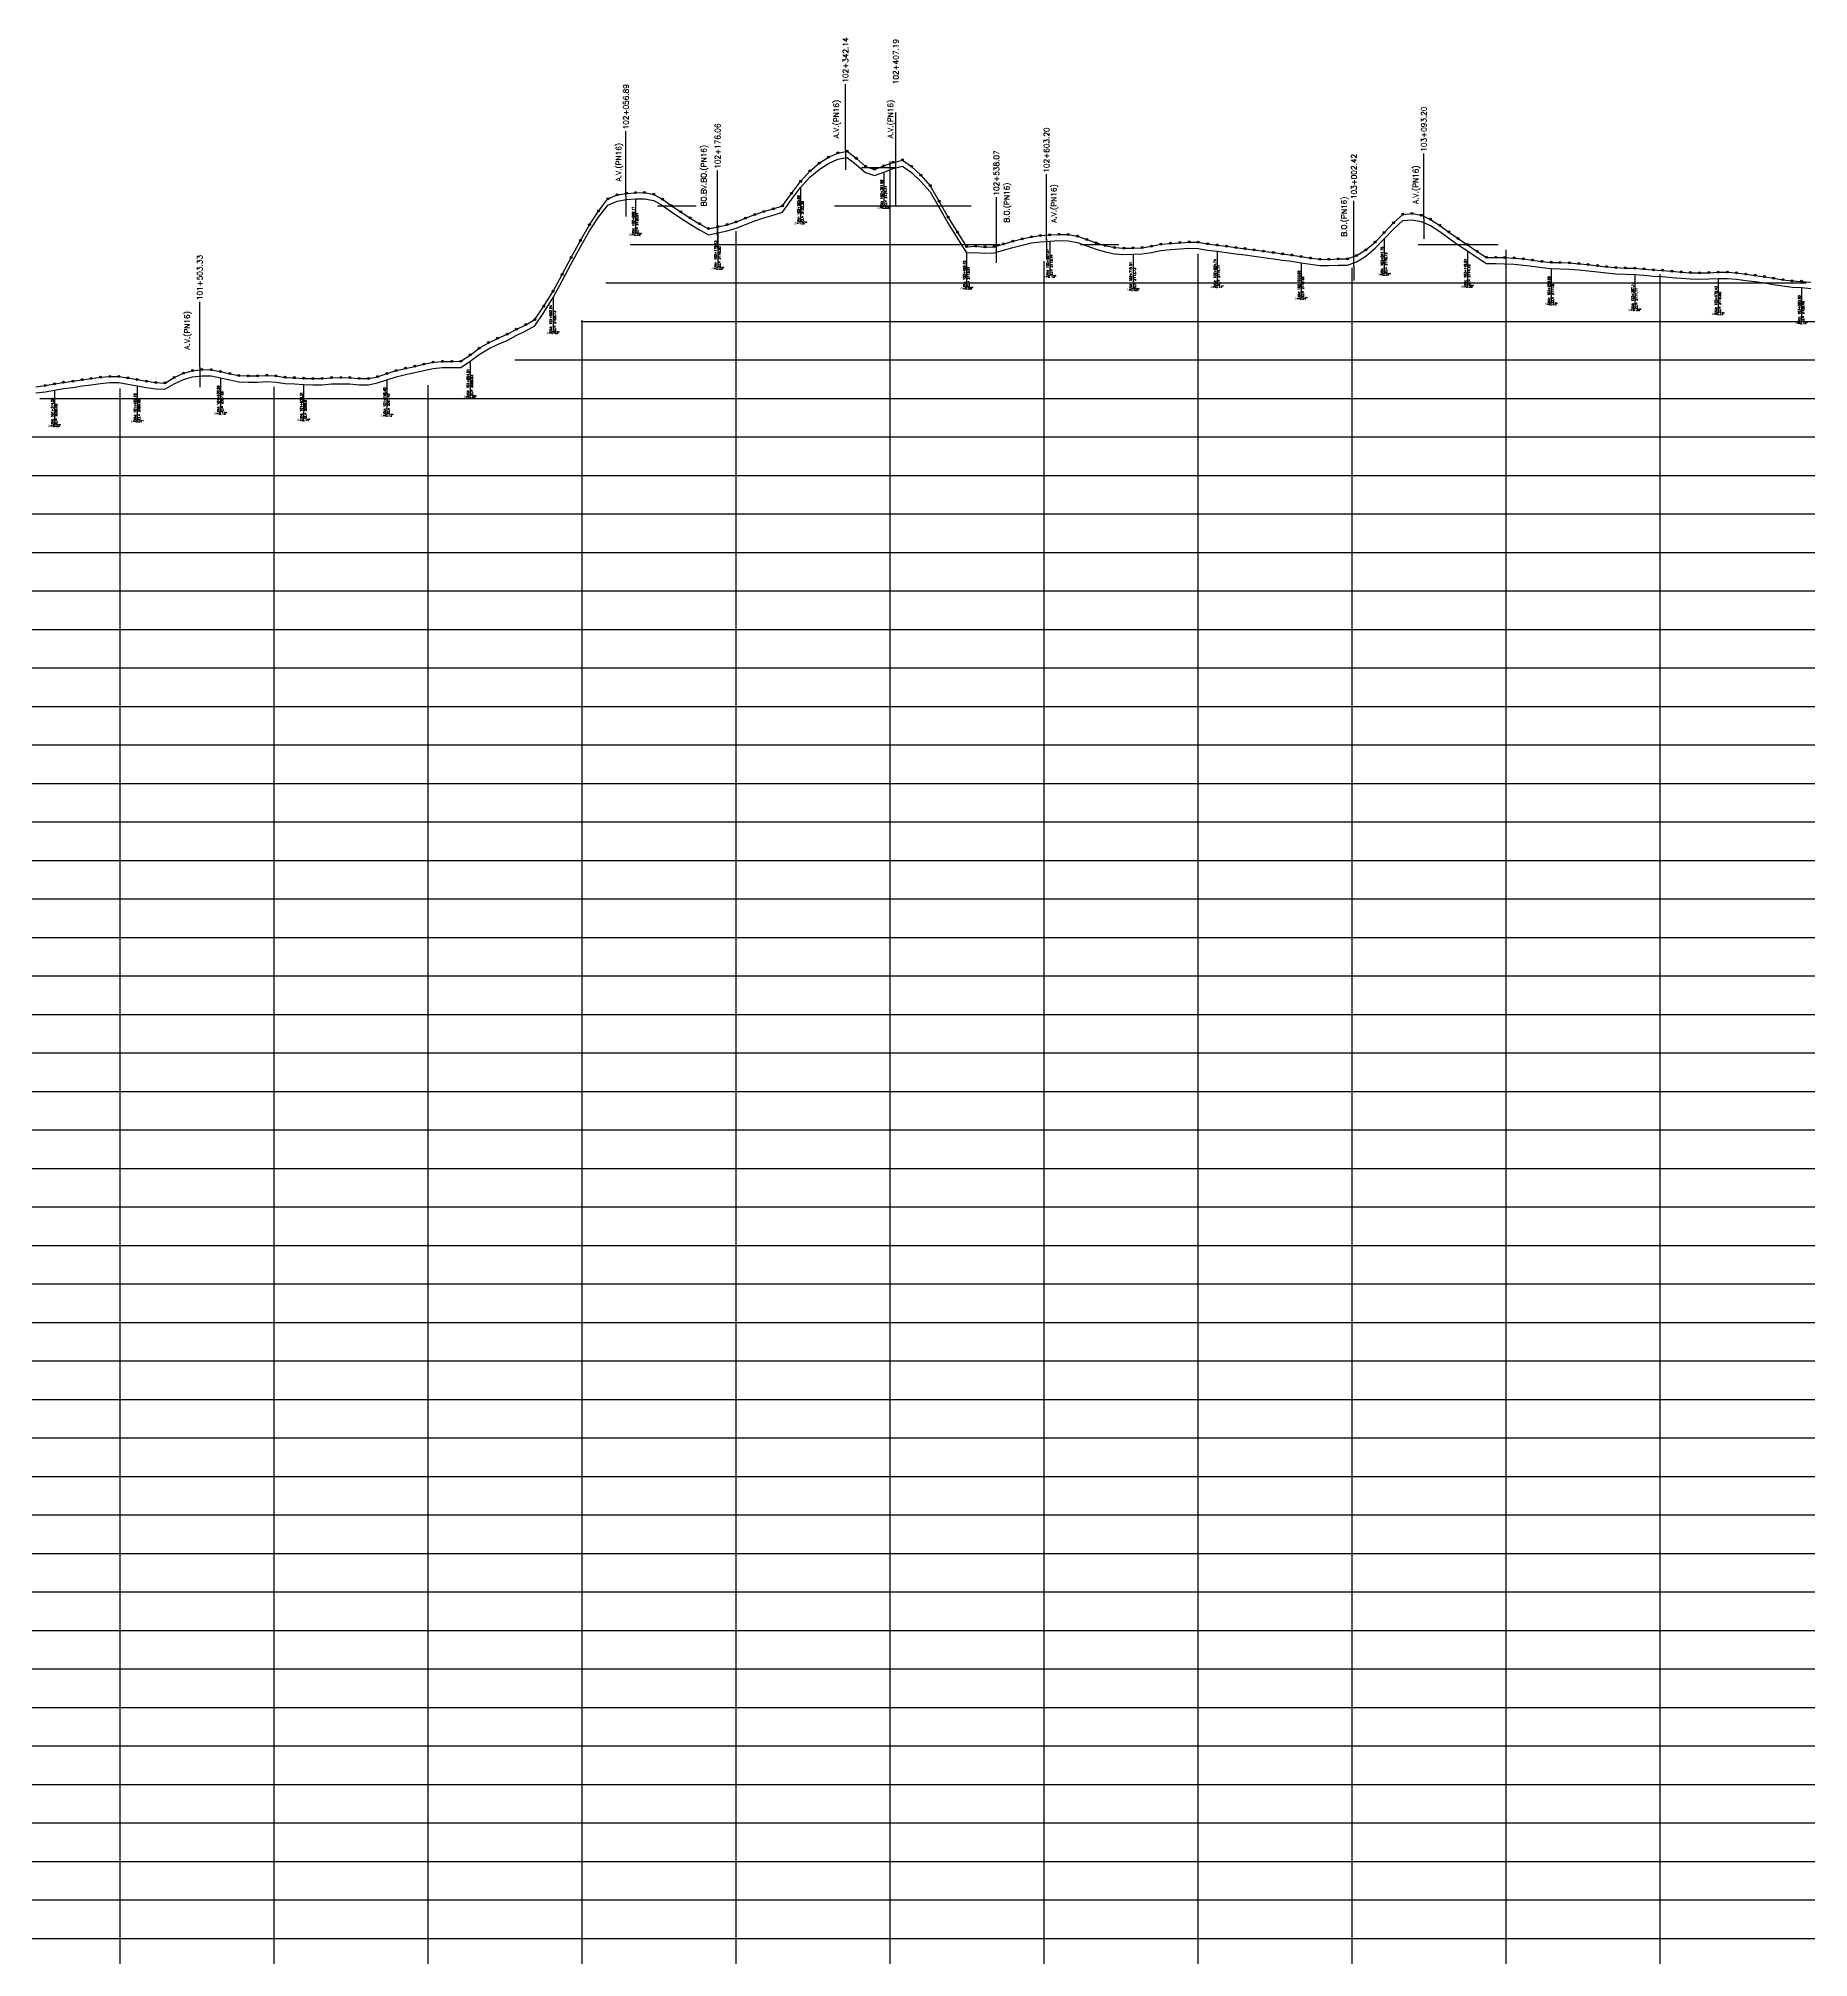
# Model space of a CAD drawing. Header units: metres. Extents: x 575895 to 634487, y 3214622 to 3222739.
# Drawn here: x 602897 to 605196, y 3217661 to 3220153 of the extents above; entities that cross this region are included whole.
import ezdxf

# ---------------------------------------------------------------- set-up
doc = ezdxf.new("R2010")
doc.units = ezdxf.units.M
for name, color, linetype in [('1405-05-17--km 168+000-END', 192, 'Continuous'), ('1405-05-17--km 74+000-133+000', 150, 'Continuous'), ('C-ROAD-PROF-GRID-MAJR', 8, 'Continuous'), ('C-ROAD-PROF-LABL', 92, 'Continuous'), ('C-ROAD-PROF-STAN-GEOM', 11, 'Continuous'), ('TXT', 2, 'Continuous'), ('V-NODE', 1, 'Continuous')]:
    doc.layers.add(name, color=color, linetype=linetype)
doc.styles.add('RD', font='ROMAND.SHX', dxfattribs={"height": 3.5})
doc.styles.get("Standard").update_dxf_attribs({"font": 'romanc.shx', "height": 2})

msp = doc.modelspace()

# ---------------------------------------------------------------- linework, layer by layer
at = {"layer": '1405-05-17--km 168+000-END', "color": 0, "flags": 128}
msp.add_lwpolyline([(604010, 3220057.3), (604010, 3219935.7)], dxfattribs=at)
at = {"layer": '1405-05-17--km 74+000-133+000', "color": 150, "linetype": 'Continuous', "lineweight": -3, "ltscale": 2, "flags": 128}
for points in [[(602893.4, 3219700.8), (602905.4, 3219702.4), (602917.5, 3219704.5), (602929.4, 3219706.6), (602941.5, 3219708.1), (602953.5, 3219709.9), (602965.4, 3219711.6), (602977.5, 3219713.2), (602989.6, 3219714.2), (603001, 3219714.2), (603013, 3219712.4), (603025, 3219710.2), (603037, 3219708), (603049.1, 3219706.3), (603061.1, 3219705.7), (603072.9, 3219712.8), (603085, 3219718.4), (603097, 3219721.7), (603109, 3219723.2), (603121.2, 3219722.9), (603133.1, 3219720.5), (603145.2, 3219717.8), (603157.1, 3219715.4), (603169.2, 3219714.9), (603181.2, 3219715), (603193.2, 3219715.6), (603205.2, 3219715), (603217.2, 3219713), (603229.1, 3219712.5), (603241.2, 3219711.8), (603253.1, 3219711.4), (603265.3, 3219711.6), (603277.3, 3219712.6), (603289.3, 3219712.9), (603301.3, 3219712.6), (603313.3, 3219711.6), (603325.3, 3219711.5), (603337.3, 3219713.8), (603349.3, 3219717.9), (603361.3, 3219721.8), (603373.3, 3219724.8), (603385.4, 3219727.3), (603397.4, 3219730.2), (603409.4, 3219732.8), (603421.4, 3219733.7), (603433.5, 3219733.7), (603445.4, 3219734), (603457.4, 3219742), (603469.3, 3219750.8), (603481.4, 3219758.1), (603493.1, 3219763.7), (603505.5, 3219769.1), (603517.4, 3219775.4), (603529.6, 3219781.5), (603541.5, 3219788.1), (603553.3, 3219805.4), (603565.1, 3219825), (603576.9, 3219846.6), (603588.7, 3219868.6), (603600.7, 3219890.7), (603612.5, 3219911.2), (603624.3, 3219929), (603636.3, 3219944.8), (603648.4, 3219950.1), (603660.5, 3219952), (603672, 3219952.8), (603683.9, 3219953.1), (603695.8, 3219950.7), (603707.4, 3219944.4), (603719.1, 3219935.9), (603731.1, 3219927.9), (603743.1, 3219920), (603755.3, 3219912.5), (603767.1, 3219906.2), (603779, 3219908.7), (603791.1, 3219911.3), (603803, 3219915), (603815.1, 3219919.7), (603827.1, 3219924.5), (603839, 3219928.4), (603851.2, 3219931.9), (603863.1, 3219935.8), (603874.7, 3219951.9), (603886.7, 3219967.5), (603898.8, 3219980.9), (603910.7, 3219991.1), (603922.7, 3219999), (603935, 3220004.4), (603946.9, 3220006.8), (603958.9, 3219997.7), (603959.3, 3219997.3), (603970.9, 3219987), (603982.7, 3219983.2), (603994.8, 3219987.8), (604007, 3219992.3), (604019.1, 3219995.3), (604030.8, 3219987), (604042.8, 3219975.6), (604055.1, 3219961.9), (604066.7, 3219941.6), (604078.4, 3219920.8), (604090.3, 3219901.4), (604102.3, 3219882.8), (604114.1, 3219883.3), (604126.1, 3219882.4), (604138.1, 3219882.7), (604150.2, 3219886.2), (604162.3, 3219889.8), (604174.3, 3219892.9), (604186.4, 3219895.6), (604198.2, 3219897.2), (604210.1, 3219898.1), (604222.3, 3219898.7), (604234.2, 3219898.6), (604246.3, 3219896.3), (604258.4, 3219892.1), (604270.5, 3219887.6), (604282.3, 3219884.2), (604294.3, 3219881.7), (604306.4, 3219880.7), (604318.4, 3219881), (604330.4, 3219881.4), (604342.3, 3219883.4), (604354.6, 3219885.9), (604366.9, 3219887.1), (604379, 3219888), (604391.1, 3219888.8), (604403.1, 3219888.5), (604415.3, 3219886.5), (604427.6, 3219884.8), (604439.8, 3219883.4), (604451.8, 3219881.7), (604463.8, 3219880.1), (604475.7, 3219878.6), (604487.9, 3219876.8), (604500.6, 3219875.1), (604512.7, 3219873.4), (604524.7, 3219871.8), (604536.7, 3219869.9), (604548.8, 3219867.9), (604560.8, 3219866.4), (604572.8, 3219866.3), (604584.9, 3219867), (604596.8, 3219867), (604608.7, 3219871.3), (604620.7, 3219878.6), (604632.7, 3219888.7), (604644.6, 3219900.9), (604656.6, 3219913.7), (604668.6, 3219924.7), (604680.7, 3219925.7), (604692.8, 3219923.7), (604704.7, 3219918.2), (604716.8, 3219910.4), (604728.7, 3219901.8), (604740.7, 3219893.4), (604752.7, 3219885.3), (604765.4, 3219876.6), (604777.6, 3219868.8), (604789.5, 3219868.8), (604800.9, 3219868.6), (604813.3, 3219868), (604825.3, 3219866.9), (604837.3, 3219865.3), (604849.3, 3219863.6), (604861.4, 3219862.4), (604873.3, 3219862.1), (604885.3, 3219861.7), (604897.4, 3219860.7), (604909.5, 3219859.6), (604921.5, 3219858.1), (604933.5, 3219856.7), (604945.5, 3219855.6), (604957.7, 3219855.1), (604970, 3219854.8), (604982, 3219853.7), (604994.2, 3219852.7), (605006.2, 3219852), (605018.2, 3219850.9), (605030.2, 3219849.8), (605042.2, 3219849), (605054.2, 3219848.8), (605066.3, 3219849), (605078.3, 3219849.7), (605090.3, 3219849.7), (605102.3, 3219848.8), (605114.3, 3219847.1), (605126.4, 3219845.6), (605138.4, 3219843.8), (605150.4, 3219841.8), (605162.4, 3219839.8), (605174.4, 3219838.4), (605186.5, 3219837.7), (605198.5, 3219836.7)], [(602893.4, 3219692.8), (602905.4, 3219694.4), (602917.5, 3219696.5), (602929.4, 3219698.6), (602941.5, 3219700.1), (602953.5, 3219701.9), (602965.4, 3219703.6), (602977.5, 3219705.2), (602989.6, 3219706.2), (603001, 3219706.2), (603013, 3219704.4), (603025, 3219702.2), (603037, 3219700), (603049.1, 3219698.3), (603061.1, 3219697.7), (603072.9, 3219704.8), (603085, 3219710.4), (603097, 3219713.7), (603109, 3219715.2), (603121.2, 3219714.9), (603133.1, 3219712.5), (603145.2, 3219709.8), (603157.1, 3219707.4), (603169.2, 3219706.9), (603181.2, 3219707), (603193.2, 3219707.6), (603205.2, 3219707), (603217.2, 3219705), (603229.1, 3219704.5), (603241.2, 3219703.8), (603253.1, 3219703.4), (603265.3, 3219703.6), (603277.3, 3219704.6), (603289.3, 3219704.9), (603301.3, 3219704.6), (603313.3, 3219703.6), (603325.3, 3219703.5), (603337.3, 3219705.8), (603349.3, 3219709.9), (603361.3, 3219713.8), (603373.3, 3219716.8), (603385.4, 3219719.3), (603397.4, 3219722.2), (603409.4, 3219724.8), (603421.4, 3219725.7), (603433.5, 3219725.7), (603445.4, 3219726), (603457.4, 3219734), (603469.3, 3219742.8), (603481.4, 3219750.1), (603493.1, 3219755.7), (603505.5, 3219761.1), (603517.4, 3219767.4), (603529.6, 3219773.5), (603541.5, 3219780.1), (603553.3, 3219797.4), (603565.1, 3219817), (603576.9, 3219838.6), (603588.7, 3219860.6), (603600.7, 3219882.7), (603612.5, 3219903.2), (603624.3, 3219921), (603636.3, 3219936.8), (603648.4, 3219942.1), (603660.5, 3219944), (603672, 3219944.8), (603683.9, 3219945.1), (603695.8, 3219942.7), (603707.4, 3219936.4), (603719.1, 3219927.9), (603731.1, 3219919.9), (603743.1, 3219912), (603755.3, 3219904.5), (603767.1, 3219898.2), (603779, 3219900.7), (603791.1, 3219903.3), (603803, 3219907), (603815.1, 3219911.7), (603827.1, 3219916.5), (603839, 3219920.4), (603851.2, 3219923.9), (603863.1, 3219927.8), (603874.7, 3219943.9), (603886.7, 3219959.5), (603898.8, 3219972.9), (603910.7, 3219983.1), (603922.7, 3219991), (603935, 3219996.4), (603946.9, 3219998.8), (603958.9, 3219989.7), (603959.3, 3219989.3), (603970.9, 3219979), (603982.7, 3219975.2), (603994.8, 3219979.8), (604007, 3219984.3), (604019.1, 3219987.3), (604030.8, 3219979), (604042.8, 3219967.6), (604055.1, 3219953.9), (604066.7, 3219933.6), (604078.4, 3219912.8), (604090.3, 3219893.4), (604102.3, 3219874.8), (604114.1, 3219875.3), (604126.1, 3219874.4), (604138.1, 3219874.7), (604150.2, 3219878.2), (604162.3, 3219881.8), (604174.3, 3219884.9), (604186.4, 3219887.6), (604198.2, 3219889.2), (604210.1, 3219890.1), (604222.3, 3219890.7), (604234.2, 3219890.6), (604246.3, 3219888.3), (604258.4, 3219884.1), (604270.5, 3219879.6), (604282.3, 3219876.2), (604294.3, 3219873.7), (604306.4, 3219872.7), (604318.4, 3219873), (604330.4, 3219873.4), (604342.3, 3219875.4), (604354.6, 3219877.9), (604366.9, 3219879.1), (604379, 3219880), (604391.1, 3219880.8), (604403.1, 3219880.5), (604415.3, 3219878.5), (604427.6, 3219876.8), (604439.8, 3219875.4), (604451.8, 3219873.7), (604463.8, 3219872.1), (604475.7, 3219870.6), (604487.9, 3219868.8), (604500.6, 3219867.1), (604512.7, 3219865.4), (604524.7, 3219863.8), (604536.7, 3219861.9), (604548.8, 3219859.9), (604560.8, 3219858.4), (604572.8, 3219858.3), (604584.9, 3219859), (604596.8, 3219859), (604608.7, 3219863.3), (604620.7, 3219870.6), (604632.7, 3219880.7), (604644.6, 3219892.9), (604656.6, 3219905.7), (604668.6, 3219916.7), (604680.7, 3219917.7), (604692.8, 3219915.7), (604704.7, 3219910.2), (604716.8, 3219902.4), (604728.7, 3219893.8), (604740.7, 3219885.4), (604752.7, 3219877.3), (604765.4, 3219868.6), (604777.6, 3219860.8), (604789.5, 3219860.8), (604800.9, 3219860.6), (604813.3, 3219860), (604825.3, 3219858.9), (604837.3, 3219857.3), (604849.3, 3219855.6), (604861.4, 3219854.4), (604873.3, 3219854.1), (604885.3, 3219853.7), (604897.4, 3219852.7), (604909.5, 3219851.6), (604921.5, 3219850.1), (604933.5, 3219848.7), (604945.5, 3219847.6), (604957.7, 3219847.1), (604970, 3219846.8), (604982, 3219845.7), (604994.2, 3219844.7), (605006.2, 3219844), (605018.2, 3219842.9), (605030.2, 3219841.8), (605042.2, 3219841), (605054.2, 3219840.8), (605066.3, 3219841), (605078.3, 3219841.7), (605090.3, 3219841.7), (605102.3, 3219840.8), (605114.3, 3219839.1), (605126.4, 3219837.6), (605138.4, 3219835.8), (605150.4, 3219833.8), (605162.4, 3219831.8), (605174.4, 3219830.4), (605186.5, 3219829.7), (605198.5, 3219828.7)]]:
    msp.add_lwpolyline(points, dxfattribs=at)
at = {"layer": 'C-ROAD-PROF-GRID-MAJR', "color": 8, "linetype": 'Continuous', "lineweight": -3, "ltscale": 0.6}
for p, q in [((603965.7, 3219985.7), (604010.5, 3219985.7)), ((604002.9, 3215235.7), (604002.9, 3219993.6)), ((603700.7, 3219935.7), (603750.9, 3219935.7)), ((603930.8, 3219935.7), (604108.1, 3219935.7)), ((603802.9, 3215235.7), (603802.9, 3219903.1)), ((603665.2, 3219885.7), (604145.5, 3219885.7)), ((604250, 3219885.7), (604299.9, 3219885.7)), ((604688.9, 3219885.7), (604792.6, 3219885.7)), ((604802.9, 3215235.7), (604802.9, 3219878.6)), ((604202.9, 3215235.7), (604202.9, 3219864.1)), ((604402.9, 3215235.7), (604402.9, 3219873.7)), ((604602.9, 3215235.7), (604602.9, 3219855.4)), ((603633.5, 3219835.7), (605192.5, 3219835.7)), ((605002.9, 3215235.7), (605002.9, 3219847.3)), ((603601.7, 3219785.7), (605839.7, 3219785.7)), ((603602.9, 3215235.7), (603602.9, 3219787.5)), ((603515.5, 3219735.7), (605885.9, 3219735.7)), ((603202.9, 3215235.7), (603202.9, 3219700.8)), ((603402.9, 3215235.7), (603402.9, 3219702.8)), ((602898.7, 3219685.7), (607348.8, 3219685.7)), ((603002.9, 3215235.7), (603002.9, 3219698.8)), ((602165.6, 3219635.7), (608073, 3219635.7)), ((601526.5, 3219585.7), (610462.3, 3219585.7)), ((600719.4, 3219535.7), (616623.8, 3219535.7)), ((600337.3, 3219485.7), (616655.7, 3219485.7)), ((599555.9, 3219435.7), (616765.9, 3219435.7)), ((596136.1, 3219385.7), (616876.1, 3219385.7)), ((595665.8, 3219335.7), (617001.9, 3219335.7)), ((594931.4, 3219285.7), (617147.7, 3219285.7)), ((593817.7, 3219235.7), (617293.5, 3219235.7)), ((591896.1, 3219185.7), (617482.5, 3219185.7)), ((591290.9, 3219135.7), (617560.3, 3219135.7)), ((590703, 3219085.7), (617621.2, 3219085.7)), ((590345.8, 3219035.7), (617842.5, 3219035.7)), ((589932, 3218985.7), (617876.7, 3218985.7)), ((589649.5, 3218935.7), (617910.8, 3218935.7)), ((589229.7, 3218885.7), (634202.9, 3218885.7)), ((588839, 3218835.7), (634202.9, 3218835.7)), ((588788.5, 3218785.7), (634202.9, 3218785.7)), ((588574.1, 3218735.7), (634202.9, 3218735.7)), ((587846.2, 3218685.7), (634202.9, 3218685.7)), ((587471.4, 3218635.7), (634202.9, 3218635.7)), ((587402.3, 3218585.7), (634202.9, 3218585.7)), ((586879.5, 3218535.7), (634202.9, 3218535.7)), ((586834, 3218485.7), (634202.9, 3218485.7)), ((586802.6, 3218435.7), (634202.9, 3218435.7)), ((586657.4, 3218385.7), (634202.9, 3218385.7)), ((586394.3, 3218335.7), (634202.9, 3218335.7)), ((586104.8, 3218285.7), (634202.9, 3218285.7)), ((585771.4, 3218235.7), (634202.9, 3218235.7)), ((585413.8, 3218185.7), (634202.9, 3218185.7)), ((583461.1, 3218135.7), (634202.9, 3218135.7)), ((583425.8, 3218085.7), (634202.9, 3218085.7)), ((583390.7, 3218035.7), (634202.9, 3218035.7)), ((583124, 3217985.7), (634202.9, 3217985.7)), ((581945.1, 3217935.7), (634202.9, 3217935.7)), ((581633, 3217885.7), (634202.9, 3217885.7)), ((581370.7, 3217835.7), (634202.9, 3217835.7)), ((580454.3, 3217785.7), (634202.9, 3217785.7)), ((579879.4, 3217735.7), (634202.9, 3217735.7)), ((579207.9, 3217685.7), (634202.9, 3217685.7))]:
    msp.add_line(p, q, dxfattribs=at)
at = {"layer": 'C-ROAD-PROF-LABL', "color": 92, "linetype": 'Continuous', "lineweight": -3}
for p, q in [((603945, 3220008.7), (603945, 3220093.7)), ((603659.8, 3219948), (603659.8, 3220033)), ((604696.1, 3219919), (604696.1, 3220004)), ((603778.9, 3219896.9), (603778.9, 3219981.9)), ((604206.1, 3219891.8), (604206.1, 3219976.8)), ((604140.9, 3219862), (604140.9, 3219947)), ((604605.3, 3219857.4), (604605.3, 3219942.4)), ((603106.2, 3219726.2), (603106.2, 3219811.2))]:
    msp.add_line(p, q, dxfattribs=at)
at = {"layer": 'C-ROAD-PROF-STAN-GEOM', "color": 11, "linetype": 'Continuous', "lineweight": -3}
for p, q in [((603994.8, 3219979.8), (603994.8, 3219934.8)), ((603886.7, 3219959.5), (603886.7, 3219914.5)), ((603672, 3219944.8), (603672, 3219899.8)), ((603779, 3219900.7), (603779, 3219855.7)), ((604102.3, 3219874.8), (604102.3, 3219829.8)), ((604210.1, 3219890.1), (604210.1, 3219845.1)), ((604427.6, 3219876.8), (604427.6, 3219831.8)), ((604644.6, 3219892.9), (604644.6, 3219847.9)), ((604752.7, 3219877.3), (604752.7, 3219832.3)), ((604318.4, 3219873), (604318.4, 3219828)), ((604536.7, 3219861.9), (604536.7, 3219816.9)), ((604861.4, 3219854.4), (604861.4, 3219809.4)), ((604970, 3219846.8), (604970, 3219801.8)), ((605078.3, 3219841.7), (605078.3, 3219796.7)), ((605186.5, 3219829.7), (605186.5, 3219784.7)), ((603565.1, 3219817), (603565.1, 3219772)), ((603457.4, 3219734), (603457.4, 3219689)), ((603025, 3219702.2), (603025, 3219657.2)), ((603133.1, 3219712.5), (603133.1, 3219667.5)), ((603241.2, 3219703.8), (603241.2, 3219658.8)), ((603349.3, 3219709.9), (603349.3, 3219664.9)), ((602917.5, 3219696.5), (602917.5, 3219651.5))]:
    msp.add_line(p, q, dxfattribs=at)
at = {"layer": 'TXT', "color": 2, "linetype": 'Continuous', "lineweight": -3}
for p, q in [((603945, 3220008.7), (603945, 3219982.8)), ((603659.8, 3219948), (603659.8, 3219922.1)), ((604696.1, 3219919), (604696.1, 3219893.1)), ((604206.1, 3219892.6), (604206.1, 3219866.7)), ((604605.3, 3219857.4), (604605.3, 3219838.8)), ((603106.2, 3219726.2), (603106.2, 3219700.3))]:
    msp.add_line(p, q, dxfattribs=at)
msp.add_lwpolyline([(603778.9, 3219907.8), (603778.9, 3219881.5)], dxfattribs=at)
at = {"layer": 'V-NODE', "lineweight": -2}
for p, q in [((603922.7, 3219999.2), (603922.7, 3219999.2)), ((603935, 3220004.6), (603935, 3220004.6)), ((603946.9, 3220007), (603946.9, 3220007)), ((603898.8, 3219981.1), (603898.8, 3219981.1)), ((603910.7, 3219991.3), (603910.7, 3219991.3)), ((603958.9, 3219997.9), (603958.9, 3219997.9)), ((603959.3, 3219997.5), (603959.3, 3219997.5)), ((603970.9, 3219987.2), (603970.9, 3219987.2)), ((603982.7, 3219983.4), (603982.7, 3219983.4)), ((603994.8, 3219988), (603994.8, 3219988)), ((604007, 3219992.5), (604007, 3219992.5)), ((604019.1, 3219995.5), (604019.1, 3219995.5)), ((604030.8, 3219987.2), (604030.8, 3219987.2)), ((604042.8, 3219975.8), (604042.8, 3219975.8)), ((603648.4, 3219950.3), (603648.4, 3219950.3)), ((603660.5, 3219952.2), (603660.5, 3219952.2)), ((603672, 3219953), (603672, 3219953)), ((603683.9, 3219953.3), (603683.9, 3219953.3)), ((603695.8, 3219950.9), (603695.8, 3219950.9)), ((603874.7, 3219952.1), (603874.7, 3219952.1)), ((603886.7, 3219967.7), (603886.7, 3219967.7)), ((604055.1, 3219962.1), (604055.1, 3219962.1)), ((603624.3, 3219929.2), (603624.3, 3219929.2)), ((603636.3, 3219945), (603636.3, 3219945)), ((603707.4, 3219944.6), (603707.4, 3219944.6)), ((603719.1, 3219936.1), (603719.1, 3219936.1)), ((603731.1, 3219928.1), (603731.1, 3219928.1)), ((603827.1, 3219924.7), (603827.1, 3219924.7)), ((603839, 3219928.6), (603839, 3219928.6)), ((603851.2, 3219932.1), (603851.2, 3219932.1)), ((603863.1, 3219936), (603863.1, 3219936)), ((604066.7, 3219941.8), (604066.7, 3219941.8)), ((604668.6, 3219924.9), (604668.6, 3219924.9)), ((604680.7, 3219925.9), (604680.7, 3219925.9)), ((604692.8, 3219923.9), (604692.8, 3219923.9)), ((603612.5, 3219911.4), (603612.5, 3219911.4)), ((603743.1, 3219920.2), (603743.1, 3219920.2)), ((603755.3, 3219912.7), (603755.3, 3219912.7)), ((603767.1, 3219906.4), (603767.1, 3219906.4)), ((603779, 3219908.9), (603779, 3219908.9)), ((603791.1, 3219911.5), (603791.1, 3219911.5)), ((603803, 3219915.2), (603803, 3219915.2)), ((603815.1, 3219919.9), (603815.1, 3219919.9)), ((604078.4, 3219921), (604078.4, 3219921)), ((604090.3, 3219901.6), (604090.3, 3219901.6)), ((604222.3, 3219898.9), (604222.3, 3219898.9)), ((604644.6, 3219901.1), (604644.6, 3219901.1)), ((604656.6, 3219913.9), (604656.6, 3219913.9)), ((604704.7, 3219918.4), (604704.7, 3219918.4)), ((604716.8, 3219910.6), (604716.8, 3219910.6)), ((604728.7, 3219902), (604728.7, 3219902)), ((603600.7, 3219890.9), (603600.7, 3219890.9)), ((604102.3, 3219883), (604102.3, 3219883)), ((604114.1, 3219883.5), (604114.1, 3219883.5)), ((604126.1, 3219882.6), (604126.1, 3219882.6)), ((604138.1, 3219882.9), (604138.1, 3219882.9)), ((604150.2, 3219886.4), (604150.2, 3219886.4)), ((604162.3, 3219890), (604162.3, 3219890)), ((604174.3, 3219893.1), (604174.3, 3219893.1)), ((604186.4, 3219895.8), (604186.4, 3219895.8)), ((604198.2, 3219897.4), (604198.2, 3219897.4)), ((604210.1, 3219898.3), (604210.1, 3219898.3)), ((604234.2, 3219898.8), (604234.2, 3219898.8)), ((604246.3, 3219896.5), (604246.3, 3219896.5)), ((604258.4, 3219892.3), (604258.4, 3219892.3)), ((604270.5, 3219887.8), (604270.5, 3219887.8)), ((604282.3, 3219884.4), (604282.3, 3219884.4)), ((604294.3, 3219881.9), (604294.3, 3219881.9)), ((604306.4, 3219880.9), (604306.4, 3219880.9)), ((604318.4, 3219881.2), (604318.4, 3219881.2)), ((604330.4, 3219881.6), (604330.4, 3219881.6)), ((604342.3, 3219883.6), (604342.3, 3219883.6)), ((604354.6, 3219886.1), (604354.6, 3219886.1)), ((604366.9, 3219887.3), (604366.9, 3219887.3)), ((604379, 3219888.2), (604379, 3219888.2)), ((604391.1, 3219889), (604391.1, 3219889)), ((604403.1, 3219888.7), (604403.1, 3219888.7)), ((604415.3, 3219886.7), (604415.3, 3219886.7)), ((604427.6, 3219885), (604427.6, 3219885)), ((604439.8, 3219883.6), (604439.8, 3219883.6)), ((604451.8, 3219881.9), (604451.8, 3219881.9)), ((604463.8, 3219880.3), (604463.8, 3219880.3)), ((604475.7, 3219878.8), (604475.7, 3219878.8)), ((604487.9, 3219877), (604487.9, 3219877)), ((604500.6, 3219875.3), (604500.6, 3219875.3)), ((604620.7, 3219878.8), (604620.7, 3219878.8)), ((604632.7, 3219888.9), (604632.7, 3219888.9)), ((604740.7, 3219893.6), (604740.7, 3219893.6)), ((604752.7, 3219885.5), (604752.7, 3219885.5)), ((604765.4, 3219876.8), (604765.4, 3219876.8)), ((603588.7, 3219868.8), (603588.7, 3219868.8)), ((604512.7, 3219873.6), (604512.7, 3219873.6)), ((604524.7, 3219872), (604524.7, 3219872)), ((604536.7, 3219870.1), (604536.7, 3219870.1)), ((604548.8, 3219868.1), (604548.8, 3219868.1)), ((604560.8, 3219866.6), (604560.8, 3219866.6)), ((604572.8, 3219866.5), (604572.8, 3219866.5)), ((604584.9, 3219867.2), (604584.9, 3219867.2)), ((604596.8, 3219867.2), (604596.8, 3219867.2)), ((604608.7, 3219871.5), (604608.7, 3219871.5)), ((604777.6, 3219869), (604777.6, 3219869)), ((604789.5, 3219869), (604789.5, 3219869)), ((604800.9, 3219868.8), (604800.9, 3219868.8)), ((604813.3, 3219868.2), (604813.3, 3219868.2)), ((604825.3, 3219867.1), (604825.3, 3219867.1)), ((604837.3, 3219865.5), (604837.3, 3219865.5)), ((604849.3, 3219863.8), (604849.3, 3219863.8)), ((604861.4, 3219862.6), (604861.4, 3219862.6)), ((604873.3, 3219862.3), (604873.3, 3219862.3)), ((604885.3, 3219861.9), (604885.3, 3219861.9)), ((604897.4, 3219860.9), (604897.4, 3219860.9)), ((604909.5, 3219859.8), (604909.5, 3219859.8)), ((604921.5, 3219858.3), (604921.5, 3219858.3)), ((604933.5, 3219856.9), (604933.5, 3219856.9)), ((604945.5, 3219855.8), (604945.5, 3219855.8)), ((604957.7, 3219855.3), (604957.7, 3219855.3)), ((604970, 3219855), (604970, 3219855)), ((604982, 3219853.9), (604982, 3219853.9)), ((604994.2, 3219852.9), (604994.2, 3219852.9)), ((605006.2, 3219852.2), (605006.2, 3219852.2)), ((605018.2, 3219851.1), (605018.2, 3219851.1)), ((605030.2, 3219850), (605030.2, 3219850)), ((605042.2, 3219849.2), (605042.2, 3219849.2)), ((605054.2, 3219849), (605054.2, 3219849)), ((605066.3, 3219849.2), (605066.3, 3219849.2)), ((605078.3, 3219849.9), (605078.3, 3219849.9)), ((605090.3, 3219849.9), (605090.3, 3219849.9)), ((605102.3, 3219849), (605102.3, 3219849)), ((603565.1, 3219825.2), (603565.1, 3219825.2)), ((603576.9, 3219846.8), (603576.9, 3219846.8)), ((605114.3, 3219847.3), (605114.3, 3219847.3)), ((605126.4, 3219845.8), (605126.4, 3219845.8)), ((605138.4, 3219844), (605138.4, 3219844)), ((605150.4, 3219842), (605150.4, 3219842)), ((605162.4, 3219840), (605162.4, 3219840)), ((605174.4, 3219838.6), (605174.4, 3219838.6)), ((605186.5, 3219837.9), (605186.5, 3219837.9)), ((603553.3, 3219805.6), (603553.3, 3219805.6)), ((603517.4, 3219775.6), (603517.4, 3219775.6)), ((603529.6, 3219781.7), (603529.6, 3219781.7)), ((603541.5, 3219788.3), (603541.5, 3219788.3)), ((603469.3, 3219751), (603469.3, 3219751)), ((603481.4, 3219758.3), (603481.4, 3219758.3)), ((603493.1, 3219763.9), (603493.1, 3219763.9)), ((603505.5, 3219769.3), (603505.5, 3219769.3)), ((603373.3, 3219725), (603373.3, 3219725)), ((603385.4, 3219727.5), (603385.4, 3219727.5)), ((603397.4, 3219730.4), (603397.4, 3219730.4)), ((603409.4, 3219733), (603409.4, 3219733)), ((603421.4, 3219733.9), (603421.4, 3219733.9)), ((603433.5, 3219733.9), (603433.5, 3219733.9)), ((603445.4, 3219734.2), (603445.4, 3219734.2)), ((603457.4, 3219742.2), (603457.4, 3219742.2)), ((602905.4, 3219702.6), (602905.4, 3219702.6)), ((602917.5, 3219704.7), (602917.5, 3219704.7)), ((602929.4, 3219706.8), (602929.4, 3219706.8)), ((602941.5, 3219708.3), (602941.5, 3219708.3)), ((602953.5, 3219710.1), (602953.5, 3219710.1)), ((602965.4, 3219711.8), (602965.4, 3219711.8)), ((602977.5, 3219713.4), (602977.5, 3219713.4)), ((602989.6, 3219714.4), (602989.6, 3219714.4)), ((603001, 3219714.4), (603001, 3219714.4)), ((603013, 3219712.6), (603013, 3219712.6)), ((603025, 3219710.4), (603025, 3219710.4)), ((603037, 3219708.2), (603037, 3219708.2)), ((603049.1, 3219706.5), (603049.1, 3219706.5)), ((603061.1, 3219705.9), (603061.1, 3219705.9)), ((603072.9, 3219713), (603072.9, 3219713)), ((603085, 3219718.6), (603085, 3219718.6)), ((603097, 3219721.9), (603097, 3219721.9)), ((603109, 3219723.4), (603109, 3219723.4)), ((603121.2, 3219723.1), (603121.2, 3219723.1)), ((603133.1, 3219720.7), (603133.1, 3219720.7)), ((603145.2, 3219718), (603145.2, 3219718)), ((603157.1, 3219715.6), (603157.1, 3219715.6)), ((603169.2, 3219715.1), (603169.2, 3219715.1)), ((603181.2, 3219715.2), (603181.2, 3219715.2)), ((603193.2, 3219715.8), (603193.2, 3219715.8)), ((603205.2, 3219715.2), (603205.2, 3219715.2)), ((603217.2, 3219713.2), (603217.2, 3219713.2)), ((603229.1, 3219712.7), (603229.1, 3219712.7)), ((603241.2, 3219712), (603241.2, 3219712)), ((603253.1, 3219711.6), (603253.1, 3219711.6)), ((603265.3, 3219711.8), (603265.3, 3219711.8)), ((603277.3, 3219712.8), (603277.3, 3219712.8)), ((603289.3, 3219713.1), (603289.3, 3219713.1)), ((603301.3, 3219712.8), (603301.3, 3219712.8)), ((603313.3, 3219711.8), (603313.3, 3219711.8)), ((603325.3, 3219711.7), (603325.3, 3219711.7)), ((603337.3, 3219714), (603337.3, 3219714)), ((603349.3, 3219718.1), (603349.3, 3219718.1)), ((603361.3, 3219722), (603361.3, 3219722))]:
    msp.add_line(p, q, dxfattribs=at)
for centre in [(603922.7, 3219999.2), (603935, 3220004.6), (603946.9, 3220007), (603958.9, 3219997.9), (603959.3, 3219997.5), (603898.8, 3219981.1), (603910.7, 3219991.3), (603970.9, 3219987.2), (603982.7, 3219983.4), (603994.8, 3219988), (604007, 3219992.5), (604019.1, 3219995.5), (604030.8, 3219987.2), (604042.8, 3219975.8), (603648.4, 3219950.3), (603660.5, 3219952.2), (603672, 3219953), (603683.9, 3219953.3), (603695.8, 3219950.9), (603874.7, 3219952.1), (603886.7, 3219967.7), (604055.1, 3219962.1), (603624.3, 3219929.2), (603636.3, 3219945), (603707.4, 3219944.6), (603719.1, 3219936.1), (603731.1, 3219928.1), (603827.1, 3219924.7), (603839, 3219928.6), (603851.2, 3219932.1), (603863.1, 3219936), (604066.7, 3219941.8), (604668.6, 3219924.9), (604680.7, 3219925.9), (604692.8, 3219923.9), (603612.5, 3219911.4), (603743.1, 3219920.2), (603755.3, 3219912.7), (603767.1, 3219906.4), (603779, 3219908.9), (603791.1, 3219911.5), (603803, 3219915.2), (603815.1, 3219919.9), (604078.4, 3219921), (604090.3, 3219901.6), (604210.1, 3219898.3), (604222.3, 3219898.9), (604234.2, 3219898.8), (604644.6, 3219901.1), (604656.6, 3219913.9), (604704.7, 3219918.4), (604716.8, 3219910.6), (604728.7, 3219902), (603600.7, 3219890.9), (604102.3, 3219883), (604114.1, 3219883.5), (604126.1, 3219882.6), (604138.1, 3219882.9), (604150.2, 3219886.4), (604162.3, 3219890), (604174.3, 3219893.1), (604186.4, 3219895.8), (604198.2, 3219897.4), (604246.3, 3219896.5), (604258.4, 3219892.3), (604270.5, 3219887.8), (604282.3, 3219884.4), (604294.3, 3219881.9), (604306.4, 3219880.9), (604318.4, 3219881.2), (604330.4, 3219881.6), (604342.3, 3219883.6), (604354.6, 3219886.1), (604366.9, 3219887.3), (604379, 3219888.2), (604391.1, 3219889), (604403.1, 3219888.7), (604415.3, 3219886.7), (604427.6, 3219885), (604439.8, 3219883.6), (604451.8, 3219881.9), (604463.8, 3219880.3), (604475.7, 3219878.8), (604487.9, 3219877), (604500.6, 3219875.3), (604512.7, 3219873.6), (604620.7, 3219878.8), (604632.7, 3219888.9), (604740.7, 3219893.6), (604752.7, 3219885.5), (604765.4, 3219876.8), (603588.7, 3219868.8), (604524.7, 3219872), (604536.7, 3219870.1), (604548.8, 3219868.1), (604560.8, 3219866.6), (604572.8, 3219866.5), (604584.9, 3219867.2), (604596.8, 3219867.2), (604608.7, 3219871.5), (604777.6, 3219869), (604789.5, 3219869), (604800.9, 3219868.8), (604813.3, 3219868.2), (604825.3, 3219867.1), (604837.3, 3219865.5), (604849.3, 3219863.8), (604861.4, 3219862.6), (604873.3, 3219862.3), (604885.3, 3219861.9), (604897.4, 3219860.9), (604909.5, 3219859.8), (604921.5, 3219858.3), (604933.5, 3219856.9), (604945.5, 3219855.8), (604957.7, 3219855.3), (604970, 3219855), (604982, 3219853.9), (604994.2, 3219852.9), (605006.2, 3219852.2), (605018.2, 3219851.1), (605030.2, 3219850), (605042.2, 3219849.2), (605054.2, 3219849), (605066.3, 3219849.2), (605078.3, 3219849.9), (605090.3, 3219849.9), (605102.3, 3219849), (603565.1, 3219825.2), (603576.9, 3219846.8), (605114.3, 3219847.3), (605126.4, 3219845.8), (605138.4, 3219844), (605150.4, 3219842), (605162.4, 3219840), (605174.4, 3219838.6), (605186.5, 3219837.9), (603553.3, 3219805.6), (603517.4, 3219775.6), (603529.6, 3219781.7), (603541.5, 3219788.3), (603469.3, 3219751), (603481.4, 3219758.3), (603493.1, 3219763.9), (603505.5, 3219769.3), (603109, 3219723.4), (603121.2, 3219723.1), (603373.3, 3219725), (603385.4, 3219727.5), (603397.4, 3219730.4), (603409.4, 3219733), (603421.4, 3219733.9), (603433.5, 3219733.9), (603445.4, 3219734.2), (603457.4, 3219742.2), (602905.4, 3219702.6), (602917.5, 3219704.7), (602929.4, 3219706.8), (602941.5, 3219708.3), (602953.5, 3219710.1), (602965.4, 3219711.8), (602977.5, 3219713.4), (602989.6, 3219714.4), (603001, 3219714.4), (603013, 3219712.6), (603025, 3219710.4), (603037, 3219708.2), (603049.1, 3219706.5), (603061.1, 3219705.9), (603072.9, 3219713), (603085, 3219718.6), (603097, 3219721.9), (603133.1, 3219720.7), (603145.2, 3219718), (603157.1, 3219715.6), (603169.2, 3219715.1), (603181.2, 3219715.2), (603193.2, 3219715.8), (603205.2, 3219715.2), (603217.2, 3219713.2), (603229.1, 3219712.7), (603241.2, 3219712), (603253.1, 3219711.6), (603265.3, 3219711.8), (603277.3, 3219712.8), (603289.3, 3219713.1), (603301.3, 3219712.8), (603313.3, 3219711.8), (603325.3, 3219711.7), (603337.3, 3219714), (603349.3, 3219718.1), (603361.3, 3219722)]:
    msp.add_circle(centre, 1.25, dxfattribs=at)

# ---------------------------------------------------------------- texts
at = {"layer": 'C-ROAD-PROF-LABL', "color": 2, "linetype": 'Continuous', "lineweight": -3, "char_height": 7, "attachment_point": 4, "rotation": 90}
for s, insert in [('{\\C7;102+342.14}', (603945, 3220095.8)), ('{\\C7;102+056.89}', (603659.8, 3220035.1)), ('{\\C7;103+093.20}', (604696.1, 3220006.1)), ('{\\C7;102+176.06}', (603778.9, 3219984)), ('{\\C7;102+603.20}', (604206.1, 3219978.9)), ('{\\C7;102+538.07}', (604140.9, 3219949.1)), ('{\\C7;103+002.42}', (604605.3, 3219944.5)), ('{\\C7;101+503.33}', (603106.2, 3219813.3))]:
    msp.add_mtext(s, dxfattribs=dict(at, insert=insert))
at = {"layer": 'C-ROAD-PROF-STAN-GEOM', "color": 11, "linetype": 'Continuous', "lineweight": -3, "char_height": 3, "attachment_point": 1, "rotation": 90, "style": 'RD'}
for s, insert in [('{\\Fromand.shx|c0;\\C7;KM: 102+283.86}', (603882.4, 3219915.1)), ('{\\Fromand.shx|c0;\\C7;KM: 102+391.98}', (603990.5, 3219935.4)), ('{\\Fromand.shx|c0;\\C7;EL= 2124.41}', (603995.5, 3219935.4)), ('{\\Fromand.shx|c0;\\C7;KM: 102+069.17}', (603667.7, 3219900.4)), ('{\\Fromand.shx|c0;\\C7;EL= 2120.91}', (603672.7, 3219900.4)), ('{\\Fromand.shx|c0;\\C7;EL= 2122.38}', (603887.4, 3219915.1)), ('{\\Fromand.shx|c0;\\C7;KM: 102+176.13}', (603774.6, 3219856.3)), ('{\\Fromand.shx|c0;\\C7;EL= 2116.50}', (603779.6, 3219856.3)), ('{\\Fromand.shx|c0;\\C7;KM: 102+607.27}', (604205.8, 3219845.7)), ('{\\Fromand.shx|c0;\\C7;KM: 103+041.76}', (604640.3, 3219848.5)), ('{\\Fromand.shx|c0;\\C7;EL= 2115.72}', (604645.3, 3219848.5)), ('{\\Fromand.shx|c0;\\C7;KM: 102+499.42}', (604097.9, 3219830.4)), ('{\\Fromand.shx|c0;\\C7;EL= 2113.91}', (604102.9, 3219830.4)), ('{\\Fromand.shx|c0;\\C7;EL= 2115.44}', (604210.8, 3219845.7)), ('{\\Fromand.shx|c0;\\C7;KM: 102+715.51}', (604314, 3219828.6)), ('{\\Fromand.shx|c0;\\C7;EL= 2113.73}', (604319, 3219828.6)), ('{\\Fromand.shx|c0;\\C7;KM: 102+824.74}', (604423.2, 3219832.4)), ('{\\Fromand.shx|c0;\\C7;EL= 2114.11}', (604428.2, 3219832.4)), ('{\\Fromand.shx|c0;\\C7;KM: 102+933.82}', (604532.3, 3219817.5)), ('{\\Fromand.shx|c0;\\C7;KM: 103+149.81}', (604748.3, 3219832.9)), ('{\\Fromand.shx|c0;\\C7;EL= 2114.16}', (604753.3, 3219832.9)), ('{\\Fromand.shx|c0;\\C7;EL= 2112.62}', (604537.3, 3219817.5)), ('{\\Fromand.shx|c0;\\C7;KM: 103+258.50}', (604857, 3219810)), ('{\\Fromand.shx|c0;\\C7;EL= 2111.87}', (604862, 3219810)), ('{\\Fromand.shx|c0;\\C7;KM: 103+367.14}', (604965.6, 3219802.4)), ('{\\Fromand.shx|c0;\\C7;EL= 2111.11}', (604970.6, 3219802.4)), ('{\\Fromand.shx|c0;\\C7;KM: 103+475.43}', (605073.9, 3219797.3)), ('{\\Fromand.shx|c0;\\C7;KM: 101+962.24}', (603560.7, 3219772.6)), ('{\\Fromand.shx|c0;\\C7;EL= 2110.60}', (605078.9, 3219797.3)), ('{\\Fromand.shx|c0;\\C7;KM: 103+583.60}', (605182.1, 3219785.3)), ('{\\Fromand.shx|c0;\\C7;EL= 2109.40}', (605187.1, 3219785.3)), ('{\\Fromand.shx|c0;\\C7;EL= 2108.13}', (603565.7, 3219772.6)), ('{\\Fromand.shx|c0;\\C7;KM: 101+530.26}', (603128.8, 3219668.1)), ('{\\Fromand.shx|c0;\\C7;KM: 101+746.40}', (603344.9, 3219665.5)), ('{\\Fromand.shx|c0;\\C7;KM: 101+854.51}', (603453, 3219689.6)), ('{\\Fromand.shx|c0;\\C7;EL= 2099.83}', (603458, 3219689.6)), ('{\\Fromand.shx|c0;\\C7;KM: 101+314.59}', (602913.1, 3219652.1)), ('{\\Fromand.shx|c0;\\C7;EL= 2096.08}', (602918.1, 3219652.1)), ('{\\Fromand.shx|c0;\\C7;KM: 101+422.19}', (603020.7, 3219657.8)), ('{\\Fromand.shx|c0;\\C7;EL= 2096.65}', (603025.7, 3219657.8)), ('{\\Fromand.shx|c0;\\C7;EL= 2097.68}', (603133.8, 3219668.1)), ('{\\Fromand.shx|c0;\\C7;KM: 101+638.31}', (603236.8, 3219659.4)), ('{\\Fromand.shx|c0;\\C7;EL= 2096.81}', (603241.8, 3219659.4)), ('{\\Fromand.shx|c0;\\C7;EL= 2097.42}', (603349.9, 3219665.5))]:
    msp.add_mtext(s, dxfattribs=dict(at, insert=insert))
at = {"layer": 'C-ROAD-PROF-STAN-GEOM', "color": 11, "linetype": 'Continuous', "lineweight": -3, "char_height": 3, "attachment_point": 5, "style": 'RD'}
for s, insert in [('{\\Fgreekc.shx|c0;Δ\\Fromand.shx|c0;=0.05°}', (603994.8, 3219933.8)), ('{\\Fgreekc.shx|c0;Δ\\Fromand.shx|c0;=0.25°}', (603672, 3219898.8)), ('{\\Fgreekc.shx|c0;Δ\\Fromand.shx|c0;=1.07°}', (603886.7, 3219913.5)), ('{\\Fgreekc.shx|c0;Δ\\Fromand.shx|c0;=0.02°}', (603779, 3219854.7)), ('{\\Fgreekc.shx|c0;Δ\\Fromand.shx|c0;=9.06°}', (604102.3, 3219828.8)), ('{\\Fgreekc.shx|c0;Δ\\Fromand.shx|c0;=0.15°}', (604210.1, 3219844.1)), ('{\\Fgreekc.shx|c0;Δ\\Fromand.shx|c0;=0.05°}', (604318.4, 3219827)), ('{\\Fgreekc.shx|c0;Δ\\Fromand.shx|c0;=0.14°}', (604427.6, 3219830.8)), ('{\\Fgreekc.shx|c0;Δ\\Fromand.shx|c0;=0.24°}', (604644.6, 3219846.9)), ('{\\Fgreekc.shx|c0;Δ\\Fromand.shx|c0;=0.02°}', (604752.7, 3219831.3)), ('{\\Fgreekc.shx|c0;Δ\\Fromand.shx|c0;=0.04°}', (604536.7, 3219815.9)), ('{\\Fgreekc.shx|c0;Δ\\Fromand.shx|c0;=0.43°}', (604861.4, 3219808.4)), ('{\\Fgreekc.shx|c0;Δ\\Fromand.shx|c0;=0.39°}', (604970, 3219800.8)), ('{\\Fgreekc.shx|c0;Δ\\Fromand.shx|c0;=0.33°}', (605078.3, 3219795.7)), ('{\\Fgreekc.shx|c0;Δ\\Fromand.shx|c0;=0.14°}', (605186.5, 3219783.7)), ('{\\Fgreekc.shx|c0;Δ\\Fromand.shx|c0;=0.93°}', (603565.1, 3219771)), ('{\\Fgreekc.shx|c0;Δ\\Fromand.shx|c0;=0.38°}', (603457.4, 3219688)), ('{\\Fgreekc.shx|c0;Δ\\Fromand.shx|c0;=0.00°}', (602917.5, 3219650.5)), ('{\\Fgreekc.shx|c0;Δ\\Fromand.shx|c0;=0.01°}', (603025, 3219656.2)), ('{\\Fgreekc.shx|c0;Δ\\Fromand.shx|c0;=0.13°}', (603133.1, 3219666.5)), ('{\\Fgreekc.shx|c0;Δ\\Fromand.shx|c0;=0.14°}', (603241.2, 3219657.8)), ('{\\Fgreekc.shx|c0;Δ\\Fromand.shx|c0;=0.12°}', (603349.3, 3219663.9))]:
    msp.add_mtext(s, dxfattribs=dict(at, insert=insert))
at = {"layer": 'TXT', "color": 0, "linetype": 'Continuous', "lineweight": -3, "insert": (604013.8, 3220123.1), "char_height": 7, "attachment_point": 8, "rotation": 90, "style": 'RD'}
msp.add_mtext('102+407.19', dxfattribs=at)
at = {"layer": 'TXT', "color": 2, "linetype": 'Continuous', "lineweight": -3, "char_height": 7, "attachment_point": 8, "rotation": 90, "style": 'RD'}
for s, insert in [('A.V.(PN16)', (603938.7, 3220048.5)), ('A.V.(PN16)', (604009.1, 3220048.5)), ('A.V.(PN16)', (603656.1, 3219992.5)), ('BO.BV.BO.(PN16)', (603766.6, 3219975.1)), ('A.V.(PN16)', (604691.3, 3219963.2)), ('B.O.(PN16)', (604160.2, 3219940)), ('A.V.(PN16)', (604221.3, 3219938.8)), ('B.O.(PN16)', (604598.3, 3219921.8)), ('A.V.(PN16)', (603095.6, 3219774.1))]:
    msp.add_mtext(s, dxfattribs=dict(at, insert=insert))

doc.saveas('drawing.dxf')
